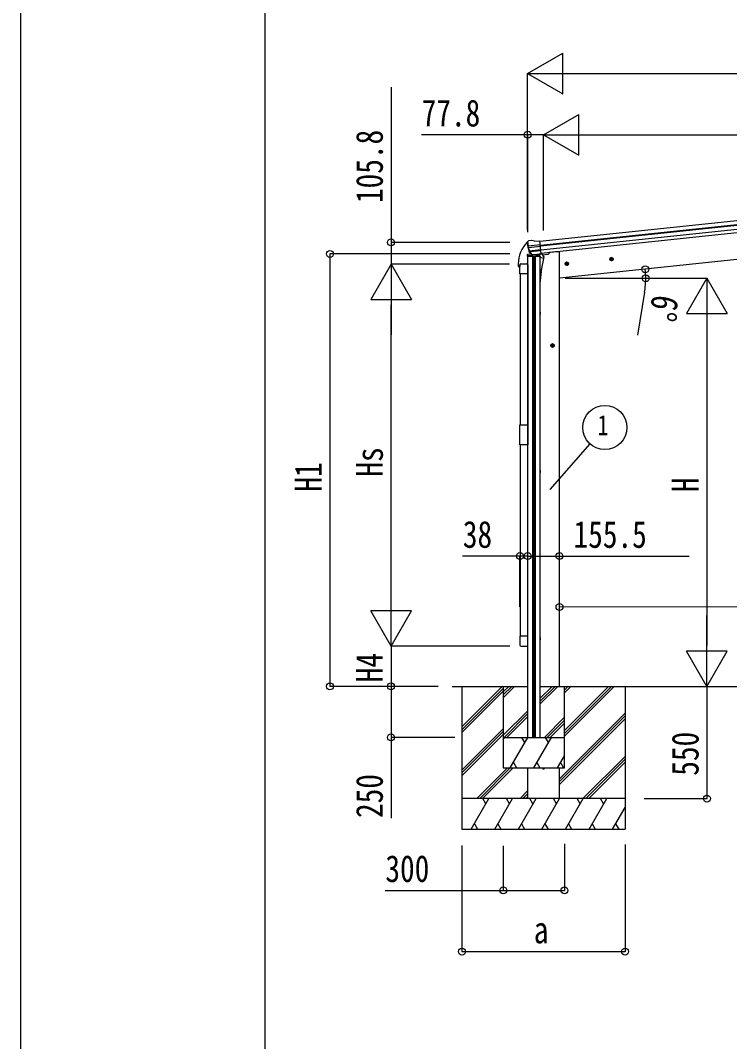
# Model space of a CAD drawing. Units: millimetres, scale not verified. Extents: x -16820 to 16820, y -11880 to 11880.
# Drawn here: x -16820 to -13342, y -7422 to -2417 of the extents above; entities that cross this region are included whole.
import ezdxf
from ezdxf.enums import TextEntityAlignment as Align

# ---------------------------------------------------------------- set-up
doc = ezdxf.new("R2010")
doc.units = ezdxf.units.MM
doc.header["$LTSCALE"] = 40
for name, color, linetype in [('0-4_YKK_13', 4, 'Continuous'), ('0-5_YKK_A1', 4, 'Continuous'), ('0-6_YKK_D', 6, 'Continuous'), ('0-7_YKK_ZWAK', 7, 'Continuous')]:
    doc.layers.add(name, color=color, linetype=linetype)
doc.styles.add('ＭＳ ゴシック', font='')
doc.styles.get('ＭＳ ゴシック').set_extended_font_data('MS Gothic')

msp = doc.modelspace()

# ---------------------------------------------------------------- linework, layer by layer
at = {"layer": '0-4_YKK_13'}
for p, q in [((-14333.33, -3502.93), (-14334.03, -3503.79)), ((-14329.83, -3498.61), (-14333.33, -3502.93)), ((-14329.83, -3498.61), (-14329.83, -3498.61)), ((-14326.47, -3496.78), (-14326.47, -3496.78)), ((-14298.9, -3499.92), (-14272.38, -3497.13)), ((-14265.59, -3561.68), (-14272.38, -3497.13)), ((-14334.62, -3507.69), (-14334.7, -3505.82)), ((-14270.22, -3517.66), (-14329.96, -3523.94)), ((-14329.21, -3529.78), (-14269.61, -3523.51)), ((-14311.7, -3565.34), (-14325.4, -3549.58)), ((-14324.91, -3545.99), (-14267.87, -3540)), ((-14310.76, -3564.7), (-14323.81, -3548.76)), ((-14322.58, -3550.26), (-14267.4, -3544.46)), ((-14334.33, -3566.28), (-14335.22, -3573.12)), ((-14335.22, -3573.12), (-14332.58, -3572.84)), ((-14332.58, -3572.41), (-14332.58, -3573.91)), ((-14271.58, -3573.91), (-14332.58, -3573.91)), ((-14314.82, -3561.92), (-14331.66, -3563.69)), ((-14311.08, -3570.91), (-14331.08, -3570.91)), ((-14311.37, -3573.91), (-14311.37, -3570.91)), ((-14311.08, -3573.91), (-14311.08, -3570.91)), ((-14301.4, -3565.45), (-14309.09, -3566.25)), ((-14308.99, -3566.02), (-14265.62, -3561.46)), ((-14308.24, -3566.26), (-14306.68, -3566.09)), ((-14306.68, -3566.09), (-14269.14, -3562.15)), ((-14301.12, -3565.51), (-14301.4, -3565.45)), ((-14275.79, -3562.85), (-14301.12, -3565.51)), ((-14273.08, -3570.91), (-14293.08, -3570.91)), ((-14293.08, -3573.91), (-14293.08, -3570.91)), ((-14292.78, -3573.91), (-14292.78, -3570.91)), ((-14275.28, -3563.18), (-14276.85, -3570.91)), ((-14275.54, -3562.73), (-14275.79, -3562.85)), ((-14265.59, -3561.68), (-14275.54, -3562.73)), ((-14253.38, -3583.75), (-14272.08, -3579.95)), ((-14271.58, -3572.41), (-14271.58, -3573.91)), ((-14269.14, -3562.15), (-14267.58, -3561.98)), ((-14266.74, -3649.41), (-14253.38, -3583.75)), ((-14265.76, -3560.1), (-14264.83, -3560.29)), ((-14264.83, -3560.29), (-14253.63, -3577.21)), ((-14261.47, -3565.36), (-14232.21, -3562.29)), ((-14253.63, -3577.21), (-14254.9, -3583.44)), ((-14227.35, -3554.74), (-14227.77, -3557.97)), ((-14378.58, -3611.14), (-14378.58, -3622.89)), ((-14378.08, -3623.39), (-14371.82, -3623.39)), ((-14371.32, -3616.13), (-14371.32, -3622.89)), ((-14371.08, -3659.63), (-14371.08, -3615.93)), ((-14365.58, -3610.43), (-14336.58, -3610.43)), ((-14365.32, -3610.13), (-14332.08, -3610.13)), ((-14331.08, -3615.93), (-14331.08, -3659.63)), ((-14266.3, -3647.27), (-14272.08, -3706.06)), ((-14266.74, -3649.41), (-14272.08, -3648.32)), ((-14266.75, -3649.41), (-14269.29, -3661.88)), ((-14331.08, -3659.63), (-14371.08, -3659.63)), ((-14272.08, -3663.12), (-14271.59, -3663.22)), ((-14271.92, -3845.19), (-14272.08, -3845.19)), ((-14270.92, -3847.19), (-14272.08, -3847.19)), ((-14270.92, -3847.19), (-14271.92, -3845.19)), ((-14270.92, -3847.19), (-14270.92, -3855.19)), ((-14270.92, -3855.19), (-14272.08, -3855.19)), ((-14271.92, -3857.19), (-14272.08, -3857.19)), ((-14270.92, -3855.19), (-14271.92, -3857.19)), ((-14271.92, -4621.07), (-14272.08, -4621.07)), ((-14270.92, -4623.07), (-14272.08, -4623.07)), ((-14270.92, -4631.07), (-14272.08, -4631.07)), ((-14271.92, -4633.07), (-14272.08, -4633.07)), ((-14270.92, -4623.07), (-14271.92, -4621.07)), ((-14270.92, -4631.07), (-14271.92, -4633.07)), ((-14270.92, -4623.07), (-14270.92, -4631.07)), ((-14371.08, -5435.63), (-14371.08, -5479.33)), ((-14331.08, -5435.63), (-14371.08, -5435.63)), ((-14331.08, -5479.33), (-14331.08, -5435.63)), ((-14271.92, -5441.57), (-14272.08, -5441.57)), ((-14270.92, -5443.57), (-14272.08, -5443.57)), ((-14270.92, -5451.57), (-14272.08, -5451.57)), ((-14271.92, -5453.57), (-14272.08, -5453.57)), ((-14270.92, -5443.57), (-14271.92, -5441.57)), ((-14270.92, -5451.57), (-14271.92, -5453.57)), ((-14270.92, -5443.57), (-14270.92, -5451.57)), ((-14365.58, -5484.83), (-14336.58, -5484.83)), ((-14270.92, -5563.57), (-14272.08, -5563.57)), ((-14270.92, -5597.71), (-14270.92, -5563.57))]:
    msp.add_line(p, q, dxfattribs=at)
for points in [[(-14312.98, -3495.37), (-14312.99, -3495.37), (-14326.47, -3496.78)], [(-14298.9, -3499.92), (-14311.7, -3495.51), (-14311.7, -3495.51)]]:
    msp.add_lwpolyline(points, dxfattribs=at)
msp.add_lwpolyline([(-14371.08, -4398.63), (-14331.08, -4398.63), (-14331.08, -4496.63), (-14371.08, -4496.63)], close=True, dxfattribs=at)
for centre, radius, start, end in [((-14325.95, -3501.76), 5, 96.04426, 140.95574), ((-14312.67, -3498.35), 3, 71.02369, 95.97631), ((-14226.32, -3611.14), 152.26, 135.14293, 180), ((-14133.72, -3486.58), 202, 186, 197.86084), ((-14333.9, -3504.1), 0.5, 86.79478, 135.14293), ((-14140.79, -3488.63), 192.44, 185.42422, 190.5729), ((-14374.68, -3531.29), 45.32, 6.35482, 9.32878), ((-14331.99, -3530.15), 2.74, 7.56588, 12.97849), ((-14329.11, -3531.13), 1.35, 94.08073, 96.8395), ((-14133.72, -3486.58), 200.2, 192.46117, 197.79991), ((-14323.13, -3547.61), 3, 197.86084, 221), ((-14321.48, -3546.86), 3, 197.79991, 219.30889), ((-14331.35, -3566.68), 3, 96, 172.5), ((-14331.08, -3572.41), 1.5, 90, 180), ((-14309.44, -3563.37), 2.99, 220.99261, 266.7283), ((-14308.3, -3565.76), 0.5, 240.73754, 276), ((-14274.7, -3563.34), 0.604, 93.09842, 164.70595), ((-14273.08, -3572.41), 1.5, 0, 90), ((-14267.63, -3561.49), 0.5, 276, 311.26246), ((-14232.73, -3557.32), 5, 276, 352.5), ((-14378.08, -3622.89), 0.5, 180, 270), ((-14371.82, -3622.89), 0.5, 270, 0), ((-14365.32, -3616.13), 6, 90, 180), ((-14365.58, -3615.93), 5.5, 90, 180), ((-14336.58, -3615.93), 5.5, 0, 90), ((-14271.19, -3661.26), 2, 258.5, 341.96843), ((-14365.58, -5479.33), 5.5, 180, 270), ((-14336.58, -5479.33), 5.5, 270, 0), ((-14254.33, -6081.07), 5, 180.68269, 359.31731)]:
    msp.add_arc(centre, radius, start, end, dxfattribs=at)
for centre, major_axis, ratio, start_param, end_param in [((-14328.15, -3501.3), (-5.48, -2.51), 0.24881, 5.8190815, 5.8226003), ((-14332.49, -3506.84), (-0.38, 5.97), 0.020485, 4.7140547, 5.6117533), ((-14331.7, -3505.68), (1.9, 2.34), 0.995767, 1.5707963, 2.2972137), ((-14131.42, -3508.53), (-20.92, 199.05), 0.994373, 1.5554317, 1.5718064), ((-14311.74, -3563.29), (-1.71, 2.84), 0.040856, 4.1415604, 4.1696818), ((-14309.31, -3563.04), (-0.51, 2.96), 0.642905, 2.0792573, 3.037247), ((-14309.35, -3563.14), (-3.02, -2.79), 0.650902, 0.9542299, 1.0270405), ((-14309.4, -3563.27), (-1.1, -2.8), 0.997631, 0.3902369, 0.4789948)]:
    msp.add_ellipse(centre, major_axis=major_axis, ratio=ratio, start_param=start_param, end_param=end_param, dxfattribs=at)
at = {"layer": '0-5_YKK_A1'}
for p, q in [((-14272.17, -3499.12), (-12276.08, -3289.32)), ((-14270.18, -3518.02), (-12274.1, -3308.22)), ((-14269.75, -3522.19), (-12273.66, -3312.4)), ((-14267.66, -3542.05), (-12271.57, -3332.26)), ((-12269.81, -3348.99), (-14265.9, -3558.79)), ((-12313.88, -3485.35), (-14176.58, -3681.13)), ((-14176.58, -5681.13), (-14176.58, -3552.13)), ((-14332.08, -5931.13), (-14332.08, -3572.79)), ((-14308.33, -3573.91), (-14308.33, -5931.13)), ((-14305.08, -3573.91), (-14305.08, -5931.13)), ((-14299.08, -3573.91), (-14299.08, -5931.13)), ((-14295.83, -3573.91), (-14295.83, -5931.13)), ((-14272.08, -3573.91), (-14272.08, -5931.13)), ((-14141.15, -3602.49), (-14147.22, -3606.9)), ((-14139.32, -3619.89), (-14141.41, -3600)), ((-14134.29, -3605.54), (-14141.15, -3602.49)), ((-13911.62, -3585.91), (-13931.51, -3588)), ((-13922.35, -3579.49), (-13928.42, -3583.9)), ((-13928.42, -3583.9), (-13927.64, -3591.37)), ((-13927.64, -3591.37), (-13920.78, -3594.42)), ((-13920.52, -3596.9), (-13922.61, -3577.01)), ((-13915.5, -3582.54), (-13922.35, -3579.49)), ((-14130.42, -3608.9), (-14150.31, -3610.99)), ((-14147.22, -3606.9), (-14146.43, -3614.36)), ((-14146.43, -3614.36), (-14139.58, -3617.41)), ((-14370.08, -3659.63), (-14370.08, -4398.63)), ((-14332.08, -3659.63), (-14332.08, -4398.63)), ((-14210.58, -4003.17), (-14217.08, -4006.92)), ((-14210.58, -4020.68), (-14210.58, -4000.68)), ((-14204.08, -4006.92), (-14210.58, -4003.17)), ((-14200.58, -4010.68), (-14220.58, -4010.68)), ((-14217.08, -4006.92), (-14217.08, -4014.43)), ((-14217.08, -4014.43), (-14210.58, -4018.18)), ((-14370.08, -4496.63), (-14370.08, -5435.63)), ((-14332.08, -5435.63), (-14332.08, -4496.63)), ((-14702.21, -5681.13), (-14332.08, -5681.13)), ((-14654.58, -5681.07), (-14654.58, -6381.07)), ((-14654.58, -5879.41), (-14456.23, -5681.07)), ((-14654.58, -5893.55), (-14452.08, -5691.06)), ((-14654.58, -5907.7), (-14452.08, -5705.2)), ((-14452.08, -5681.13), (-14452.08, -6081.13)), ((-14452.08, -5708.47), (-14424.73, -5681.13)), ((-14452.08, -5722.62), (-14410.59, -5681.13)), ((-14452.08, -5736.76), (-14396.45, -5681.13)), ((-14272.08, -5681.13), (-11781.14, -5681.13)), ((-14272.08, -5768.89), (-14184.31, -5681.13)), ((-14272.08, -5754.75), (-14198.45, -5681.13)), ((-14272.08, -5740.61), (-14212.6, -5681.13)), ((-14152.08, -5713.57), (-14119.58, -5681.07)), ((-14152.08, -5699.42), (-14133.72, -5681.07)), ((-14152.08, -5685.28), (-14147.86, -5681.07)), ((-14152.08, -5925.7), (-13907.5, -5681.13)), ((-14152.08, -5911.55), (-13921.65, -5681.13)), ((-14152.08, -5897.41), (-13935.79, -5681.13)), ((-14152.08, -6081.13), (-14152.08, -5681.13)), ((-13854.58, -5681.07), (-13854.58, -6381.07)), ((-14452.08, -5920.6), (-14332.08, -5800.61)), ((-14448.46, -5931.13), (-14332.08, -5814.75)), ((-14434.32, -5931.13), (-14332.08, -5828.89)), ((-14250.47, -5931.13), (-14152.08, -5832.74)), ((-14236.32, -5931.13), (-14152.08, -5846.88)), ((-14176.58, -6134.04), (-13854.58, -5812.05)), ((-14176.58, -6148.18), (-13854.58, -5826.19)), ((-14176.58, -6162.33), (-13854.58, -5840.33)), ((-14654.58, -6091.54), (-14452.08, -5889.04)), ((-14654.58, -6105.68), (-14452.08, -5903.19)), ((-14222.18, -5931.13), (-14152.08, -5861.02)), ((-14654.58, -6119.83), (-14452.08, -5917.33)), ((-14452.08, -5931.13), (-14152.08, -5931.13)), ((-14452.08, -5940.94), (-14446.41, -5931.13)), ((-14417.54, -6081.13), (-14330.94, -5931.13)), ((-14345.94, -5957.11), (-14360.94, -5931.13)), ((-14302.07, -6081.13), (-14215.47, -5931.13)), ((-14230.47, -5957.11), (-14245.47, -5931.13)), ((-14402.55, -6055.15), (-14387.55, -6081.13)), ((-14287.07, -6055.15), (-14272.07, -6081.13)), ((-14186.6, -6081.13), (-14152.08, -6021.33)), ((-14171.6, -6055.15), (-14156.6, -6081.13)), ((-14061.47, -6231.07), (-13854.58, -6024.18)), ((-14047.33, -6231.07), (-13854.58, -6038.32)), ((-14033.18, -6231.07), (-13854.58, -6052.46)), ((-14581.97, -6231.07), (-14432.03, -6081.13)), ((-14567.83, -6231.07), (-14417.89, -6081.13)), ((-14553.68, -6231.07), (-14403.74, -6081.13)), ((-14452.08, -6081.13), (-14152.08, -6081.13)), ((-14332.08, -6231.07), (-14332.08, -6081.13)), ((-14176.58, -6231.07), (-14176.58, -6081.13)), ((-14369.84, -6231.07), (-14332.58, -6193.81)), ((-13854.58, -6231.07), (-14654.58, -6231.07)), ((-14609, -6381.07), (-14522.4, -6231.07)), ((-14537.4, -6257.05), (-14552.4, -6231.07)), ((-14493.53, -6381.07), (-14406.93, -6231.07)), ((-14421.93, -6257.05), (-14436.93, -6231.07)), ((-14378.06, -6381.07), (-14291.46, -6231.07)), ((-14355.69, -6231.07), (-14332.58, -6207.95)), ((-14341.55, -6231.07), (-14332.58, -6222.09)), ((-14306.46, -6257.05), (-14321.46, -6231.07)), ((-14262.59, -6381.07), (-14175.99, -6231.07)), ((-14190.99, -6257.05), (-14205.99, -6231.07)), ((-14147.12, -6381.07), (-14060.52, -6231.07)), ((-14075.52, -6257.05), (-14090.52, -6231.07)), ((-14031.65, -6381.07), (-13945.05, -6231.07)), ((-13960.05, -6257.05), (-13975.05, -6231.07)), ((-13916.18, -6381.07), (-13854.58, -6274.36)), ((-14594, -6355.09), (-14579, -6381.07)), ((-14478.53, -6355.09), (-14463.53, -6381.07)), ((-14363.06, -6355.09), (-14348.06, -6381.07)), ((-14247.59, -6355.09), (-14232.59, -6381.07)), ((-14132.12, -6355.09), (-14117.12, -6381.07)), ((-14016.65, -6355.09), (-14001.65, -6381.07)), ((-13901.18, -6355.09), (-13886.19, -6381.07)), ((-14654.58, -6381.07), (-13854.58, -6381.07))]:
    msp.add_line(p, q, dxfattribs=at)
for points in [[(-14176.58, -3552.13), (-14196.58, -3552.13), (-14227.43, -3555.37)], [(-13920.78, -3594.42), (-13914.71, -3590.01), (-13915.5, -3582.54)], [(-14139.58, -3617.41), (-14133.51, -3613), (-14134.29, -3605.54)], [(-14210.58, -4018.18), (-14204.08, -4014.43), (-14204.08, -4006.92)]]:
    msp.add_lwpolyline(points, dxfattribs=at)
for centre, radius in [((-14140.36, -3609.95), 8.5), ((-14140.36, -3609.95), 7.7), ((-14140.36, -3609.95), 6.5), ((-13921.57, -3586.95), 8.5), ((-13921.57, -3586.95), 7.7), ((-13921.57, -3586.95), 6.5), ((-14210.58, -4010.68), 8.5), ((-14210.58, -4010.68), 7.7), ((-14210.58, -4010.68), 6.5)]:
    msp.add_circle(centre, radius, dxfattribs=at)
at = {"layer": '0-6_YKK_D'}
for p, q in [((-14332.58, -2677.73), (-14159.37, -2577.73)), ((-14159.37, -2777.73), (-14159.37, -2577.73)), ((-14332.58, -3445.14), (-14332.58, -2676.73)), ((-14332.58, -2677.73), (-14159.37, -2777.73)), ((-14332.58, -2677.73), (-13986.17, -2677.73)), ((-14132.58, -2677.73), (-12414.19, -2677.73)), ((-15002.21, -2745.03), (-15002.21, -3505.32)), ((-14254.33, -2977.73), (-14081.12, -2877.73)), ((-14081.12, -3077.73), (-14081.12, -2877.73)), ((-14332.08, -3455.15), (-14332.08, -2976.73)), ((-14254.33, -3446.98), (-14254.33, -2976.73)), ((-14254.33, -3446.98), (-14254.33, -2976.73)), ((-14254.33, -2977.73), (-14081.12, -3077.73)), ((-14254.33, -2977.73), (-13907.92, -2977.73)), ((-14054.33, -2977.73), (-12414.19, -2977.73)), ((-14420.46, -3505.32), (-15003.21, -3505.32)), ((-15002.21, -3505.32), (-15002.21, -3611.13)), ((-14420.08, -3561.64), (-15303.21, -3561.64)), ((-15302.21, -3561.64), (-15302.21, -5681.13)), ((-15002.21, -3611.13), (-15102.21, -3784.33)), ((-14421.35, -3611.13), (-15003.21, -3611.13)), ((-14421.35, -3611.13), (-15003.21, -3611.13)), ((-15002.21, -3611.13), (-14902.21, -3784.33)), ((-15002.21, -3611.13), (-15002.21, -3957.54)), ((-14149.28, -3681.13), (-13452.66, -3681.13)), ((-14102.21, -3681.13), (-13752.66, -3681.13)), ((-13453.66, -3681.13), (-13553.66, -3854.33)), ((-13453.66, -3681.13), (-13353.66, -3854.33)), ((-13453.66, -3681.13), (-13453.66, -4027.54)), ((-13759.13, -3748.91), (-13793.3, -3959.35)), ((-15102.21, -3784.33), (-14902.21, -3784.33)), ((-15002.21, -5284.13), (-15002.21, -3811.13)), ((-13553.66, -3854.33), (-13353.66, -3854.33)), ((-13453.66, -3881.13), (-13453.66, -5481.13)), ((-14222.69, -4715.97), (-14025.78, -4493.17)), ((-14370.17, -5292.04), (-14370.17, -5041.75)), ((-14332.17, -5291.04), (-14332.17, -5041.75)), ((-14332.08, -5381.13), (-14332.08, -5041.75)), ((-14176.58, -5381.13), (-14176.58, -5041.75)), ((-15002.21, -5484.13), (-15002.21, -5137.71)), ((-12057.13, -5293.55), (-14176.28, -5291.95)), ((-15002.21, -5484.13), (-15102.21, -5310.92)), ((-14902.21, -5310.92), (-15102.21, -5310.92)), ((-15002.21, -5484.13), (-14902.21, -5310.92)), ((-13453.66, -5681.13), (-13453.66, -5334.71)), ((-14420.08, -5484.13), (-15003.21, -5484.13)), ((-14420.08, -5484.13), (-15003.21, -5484.13)), ((-15002.21, -5484.13), (-15002.21, -5681.13)), ((-13453.66, -5681.13), (-13553.66, -5507.92)), ((-13353.66, -5507.92), (-13553.66, -5507.92)), ((-13453.66, -5681.13), (-13353.66, -5507.92)), ((-14771.34, -5681.13), (-15303.21, -5681.13)), ((-14771.34, -5681.13), (-15003.21, -5681.13)), ((-14771.34, -5681.13), (-15003.21, -5681.13)), ((-13453.66, -5681.13), (-13453.66, -6231.13)), ((-14689.81, -5931.13), (-15003.21, -5931.13)), ((-13761.78, -6231.13), (-13452.66, -6231.13)), ((-14152.08, -6452.95), (-14152.08, -6682.07)), ((-13854.58, -6455.51), (-13854.58, -6982.07)), ((-14654.58, -6460.52), (-14654.58, -6982.07)), ((-14452.08, -6463.66), (-14452.08, -6682.07)), ((-15031.26, -6681.07), (-14452.08, -6681.07)), ((-14452.08, -6681.07), (-14152.08, -6681.07)), ((-14654.58, -6981.07), (-13854.58, -6981.07))]:
    msp.add_line(p, q, dxfattribs=at)
for points in [[(-14254.33, -2977.73), (-14332.08, -2977.73), (-14853.28, -2977.73)], [(-14332.17, -5042.75), (-14370.17, -5042.75), (-14651.37, -5042.75)], [(-14332.08, -5042.75), (-14176.58, -5042.75), (-13540.18, -5042.75)], [(-15002.21, -5681.13), (-15002.21, -5931.13), (-15002.21, -6327.53)]]:
    msp.add_lwpolyline(points, dxfattribs=at)
for centre, radius in [((-14332.08, -2977.73), 17), ((-15002.21, -3505.32), 17), ((-15302.21, -3561.64), 17), ((-13755.98, -3636.92), 17), ((-13753.66, -3681.13), 17), ((-13954.26, -4412.25), 108), ((-14370.17, -5042.75), 17), ((-14332.17, -5042.75), 17), ((-14332.08, -5042.75), 17), ((-14176.58, -5042.75), 17), ((-14176.28, -5291.95), 17), ((-15302.21, -5681.13), 17), ((-15002.21, -5681.13), 17), ((-15002.21, -5681.13), 17), ((-15002.21, -5931.13), 17), ((-13453.66, -6231.13), 17), ((-14452.08, -6681.07), 17), ((-14152.08, -6681.07), 17), ((-14654.58, -6981.07), 17), ((-13854.58, -6981.07), 17)]:
    msp.add_circle(centre, radius, dxfattribs=at)
for start, end in [(0, 6), (350.77751, 0)]:
    msp.add_arc((-14176.58, -3681.13), 422.91, start, end, dxfattribs=at)
at = {"layer": '0-7_YKK_ZWAK'}
msp.add_line((-15619.92, -10100), (-15619.92, 11100), dxfattribs=at)
msp.add_lwpolyline([(-16820, -11880), (16820, -11880), (16820, 11880), (-16820, 11880)], close=True, dxfattribs=at)

# ---------------------------------------------------------------- texts
at = {"layer": '0-6_YKK_D', "style": 'ＭＳ ゴシック', "width": 0.8}
for s, height, p in [('77.8', 132, (-14852.28, -2976.73)), ('1', 98.97, (-13990.26, -4479.75)), ('38', 132, (-14650.37, -5041.75)), ('155.5', 132, (-14107.58, -5041.75)), ('300', 132, (-15030.26, -6680.07)), ('a', 132, (-14302.58, -6980.07))]:
    msp.add_text(s, height=height, dxfattribs=at).set_placement(p, align=Align.BOTTOM_LEFT)
for s, rotation, p in [('105.8', 90, (-15003.21, -3312.43)), ('6°', 260.778, (-13758.3, -3750.05)), ('Hs', 90, (-15003.21, -4653.23)), ('H1', 90, (-15303.21, -4726.98)), ('H', 90, (-13454.66, -4729.13)), ('H4', 90, (-15003.21, -5661.38)), ('550', 90, (-13454.66, -6119.33)), ('250', 90, (-15003.21, -6326.53))]:
    msp.add_text(s, height=132, rotation=rotation, dxfattribs=at).set_placement(p, align=Align.BOTTOM_LEFT)

doc.saveas('drawing.dxf')
